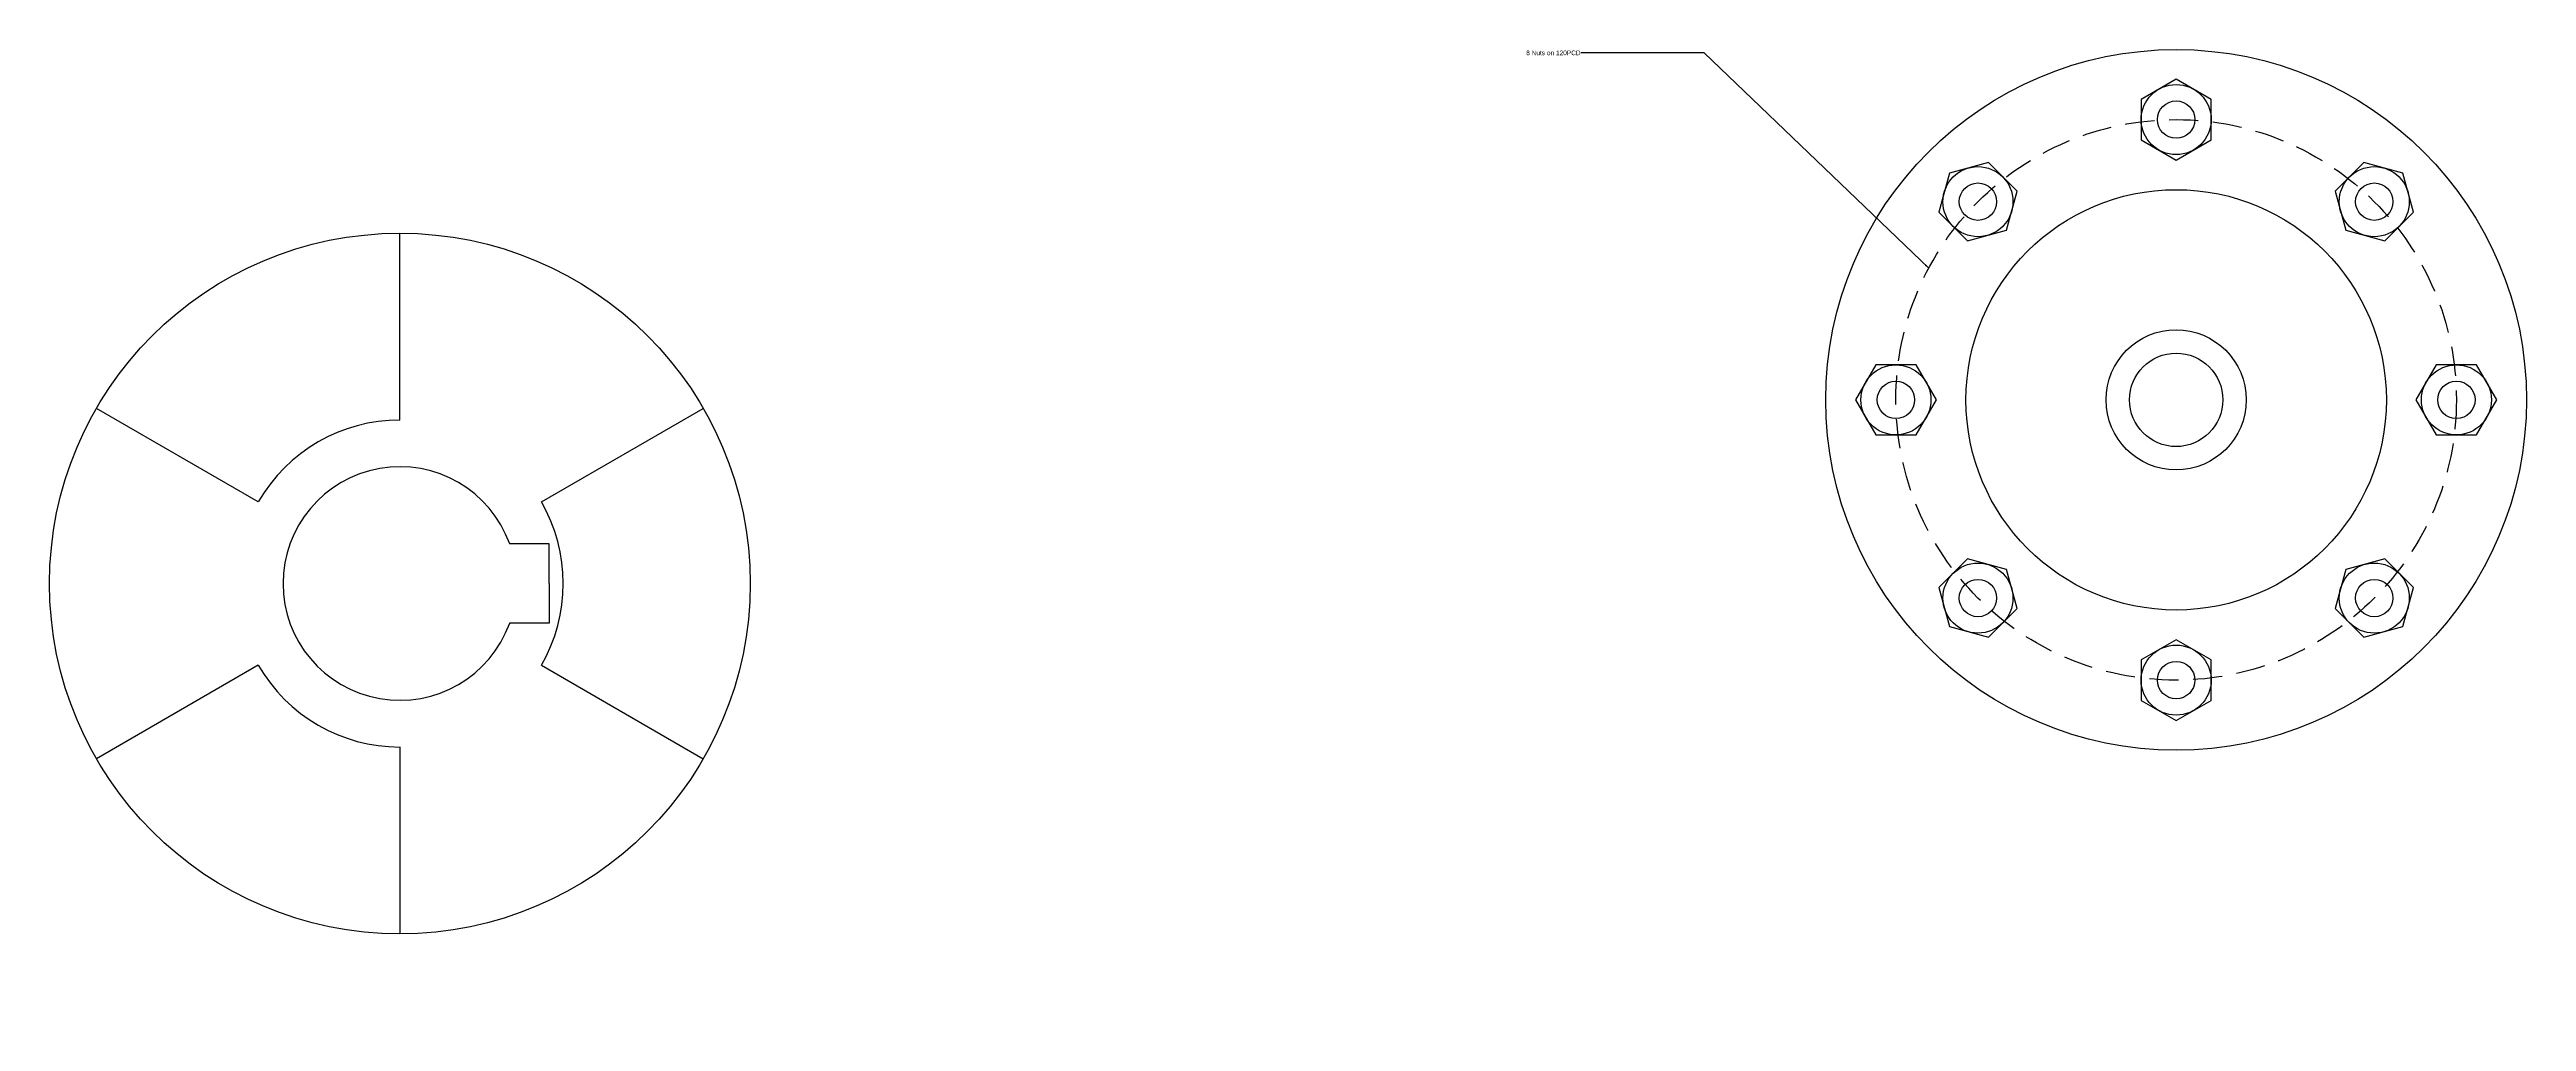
# Model space of a CAD drawing. Header units: inches. Extents: x 13008 to 14233, y 13997 to 14259.
# Drawn here: x 13008 to 13538, y 13997 to 14205 of the extents above; entities that cross this region are included whole.
import ezdxf

# ---------------------------------------------------------------- set-up
doc = ezdxf.new("R2010")
doc.units = ezdxf.units.IN
doc.header["$LTSCALE"] = 50
doc.header["$MEASUREMENT"] = 0
doc.linetypes.add('HIDDEN2', pattern=[0.1875, 0.125, -0.0625])
doc.styles.get("Standard").update_dxf_attribs({"font": 'arial.ttf'})
doc.dimstyles.get("Standard").update_dxf_attribs({"dimtxt": 0.18, "dimasz": 1, "dimexe": 0.18, "dimexo": 0.0625, "dimgap": 0.09, "dimtad": 0, "dimtih": 1, "dimtoh": 1, "dimdec": 4, "dimzin": 0, "dimdsep": 46, "dimtxsty": 'Standard', "dimcen": 0.09, "dimadec": 0, "dimazin": 0, "dimtfac": 1, "dimtdec": 4, "dimtofl": 0, "dimtmove": 0, "dimatfit": 3, "dimfxl": 1, "dimtolj": 1, "dimtzin": 0, "dimarcsym": 0})

# ---------------------------------------------------------------- blocks, each defined once
blk = doc.blocks.new('*U1')
for p, q in [((32.48, -11.25), (32.48, 28.75)), ((2.17, -28.75), (-32.48, -8.75))]:
    blk.add_line(p, q)
blk.add_arc((32.48, -46.25), 35, 90, 150)
blk = doc.blocks.new('*U2')
at = {"color": 0, "linetype": 'ByBlock', "lineweight": -2, "transparency": 16777216}
blk.add_blockref('*U1', (13050.68, 14136.9), dxfattribs=at)
for p, rotation in [((13139.44, 14095.65), 240), ((13059.34, 14039.4), 120)]:
    blk.add_blockref('*U1', p, dxfattribs=dict(at, rotation=rotation))
blk = doc.blocks.new('*U8')
blk.add_lwpolyline([(-4.33, 7.5), (-8.66, 0), (-4.33, -7.5), (4.33, -7.5), (8.66, 0), (4.33, 7.5)], close=True)
for radius in [7.5, 4]:
    blk.add_circle((0, 0), radius)
blk = doc.blocks.new('*U9')
at = {"color": 0, "linetype": 'ByBlock', "lineweight": -2, "transparency": 16777216}
for p, rotation in [((13463.44, 14189.97), 90), ((13421.01, 14172.4), 135), ((13505.86, 14172.4), 45), ((13403.44, 14129.97), 180), ((13421.01, 14087.54), 225), ((13505.86, 14087.54), 314.9999999999999), ((13463.44, 14069.97), 269.9999999999999)]:
    blk.add_blockref('*U8', p, dxfattribs=dict(at, rotation=rotation))
blk.add_blockref('*U8', (13523.44, 14129.97), dxfattribs=at)

msp = doc.modelspace()

# ---------------------------------------------------------------- linework, layer by layer
for p, q in [((13115.15, 14099.15), (13106.66, 14099.15)), ((13115.15, 14090.65), (13115.15, 14099.15)), ((13115.15, 14090.65), (13115.15, 14082.15)), ((13115.15, 14082.15), (13106.66, 14082.15))]:
    msp.add_line(p, q)
for centre, radius in [((13463.44, 14129.97), 75), ((13463.44, 14129.97), 45), ((13083.15, 14090.65), 75), ((13463.44, 14129.97), 15), ((13463.44, 14129.97), 10)]:
    msp.add_circle(centre, radius)
at = {"linetype": 'HIDDEN2'}
msp.add_circle((13463.44, 14129.97), 60, dxfattribs=at)
msp.add_arc((13083.15, 14090.65), 25, 19.8769, 340.1231)

# ---------------------------------------------------------------- block references
for name in ['*U9', '*U2']:
    msp.add_blockref(name, (0, 0))

# ---------------------------------------------------------------- texts
at = {"insert": (13335.94, 14204.25), "char_height": 1, "attachment_point": 6}
msp.add_mtext('\\A1;8 Nuts on 120PCD', dxfattribs=at)

# ---------------------------------------------------------------- leaders
at = {"annotation_type": 0, "has_hookline": 1, "hookline_direction": 1, "text_width": 11.52}
msp.add_leader([(13410.46, 14158.13), (13362.4, 14204.25), (13336.03, 14204.25)], dimstyle='Standard', dxfattribs=at)

doc.saveas('drawing.dxf')
